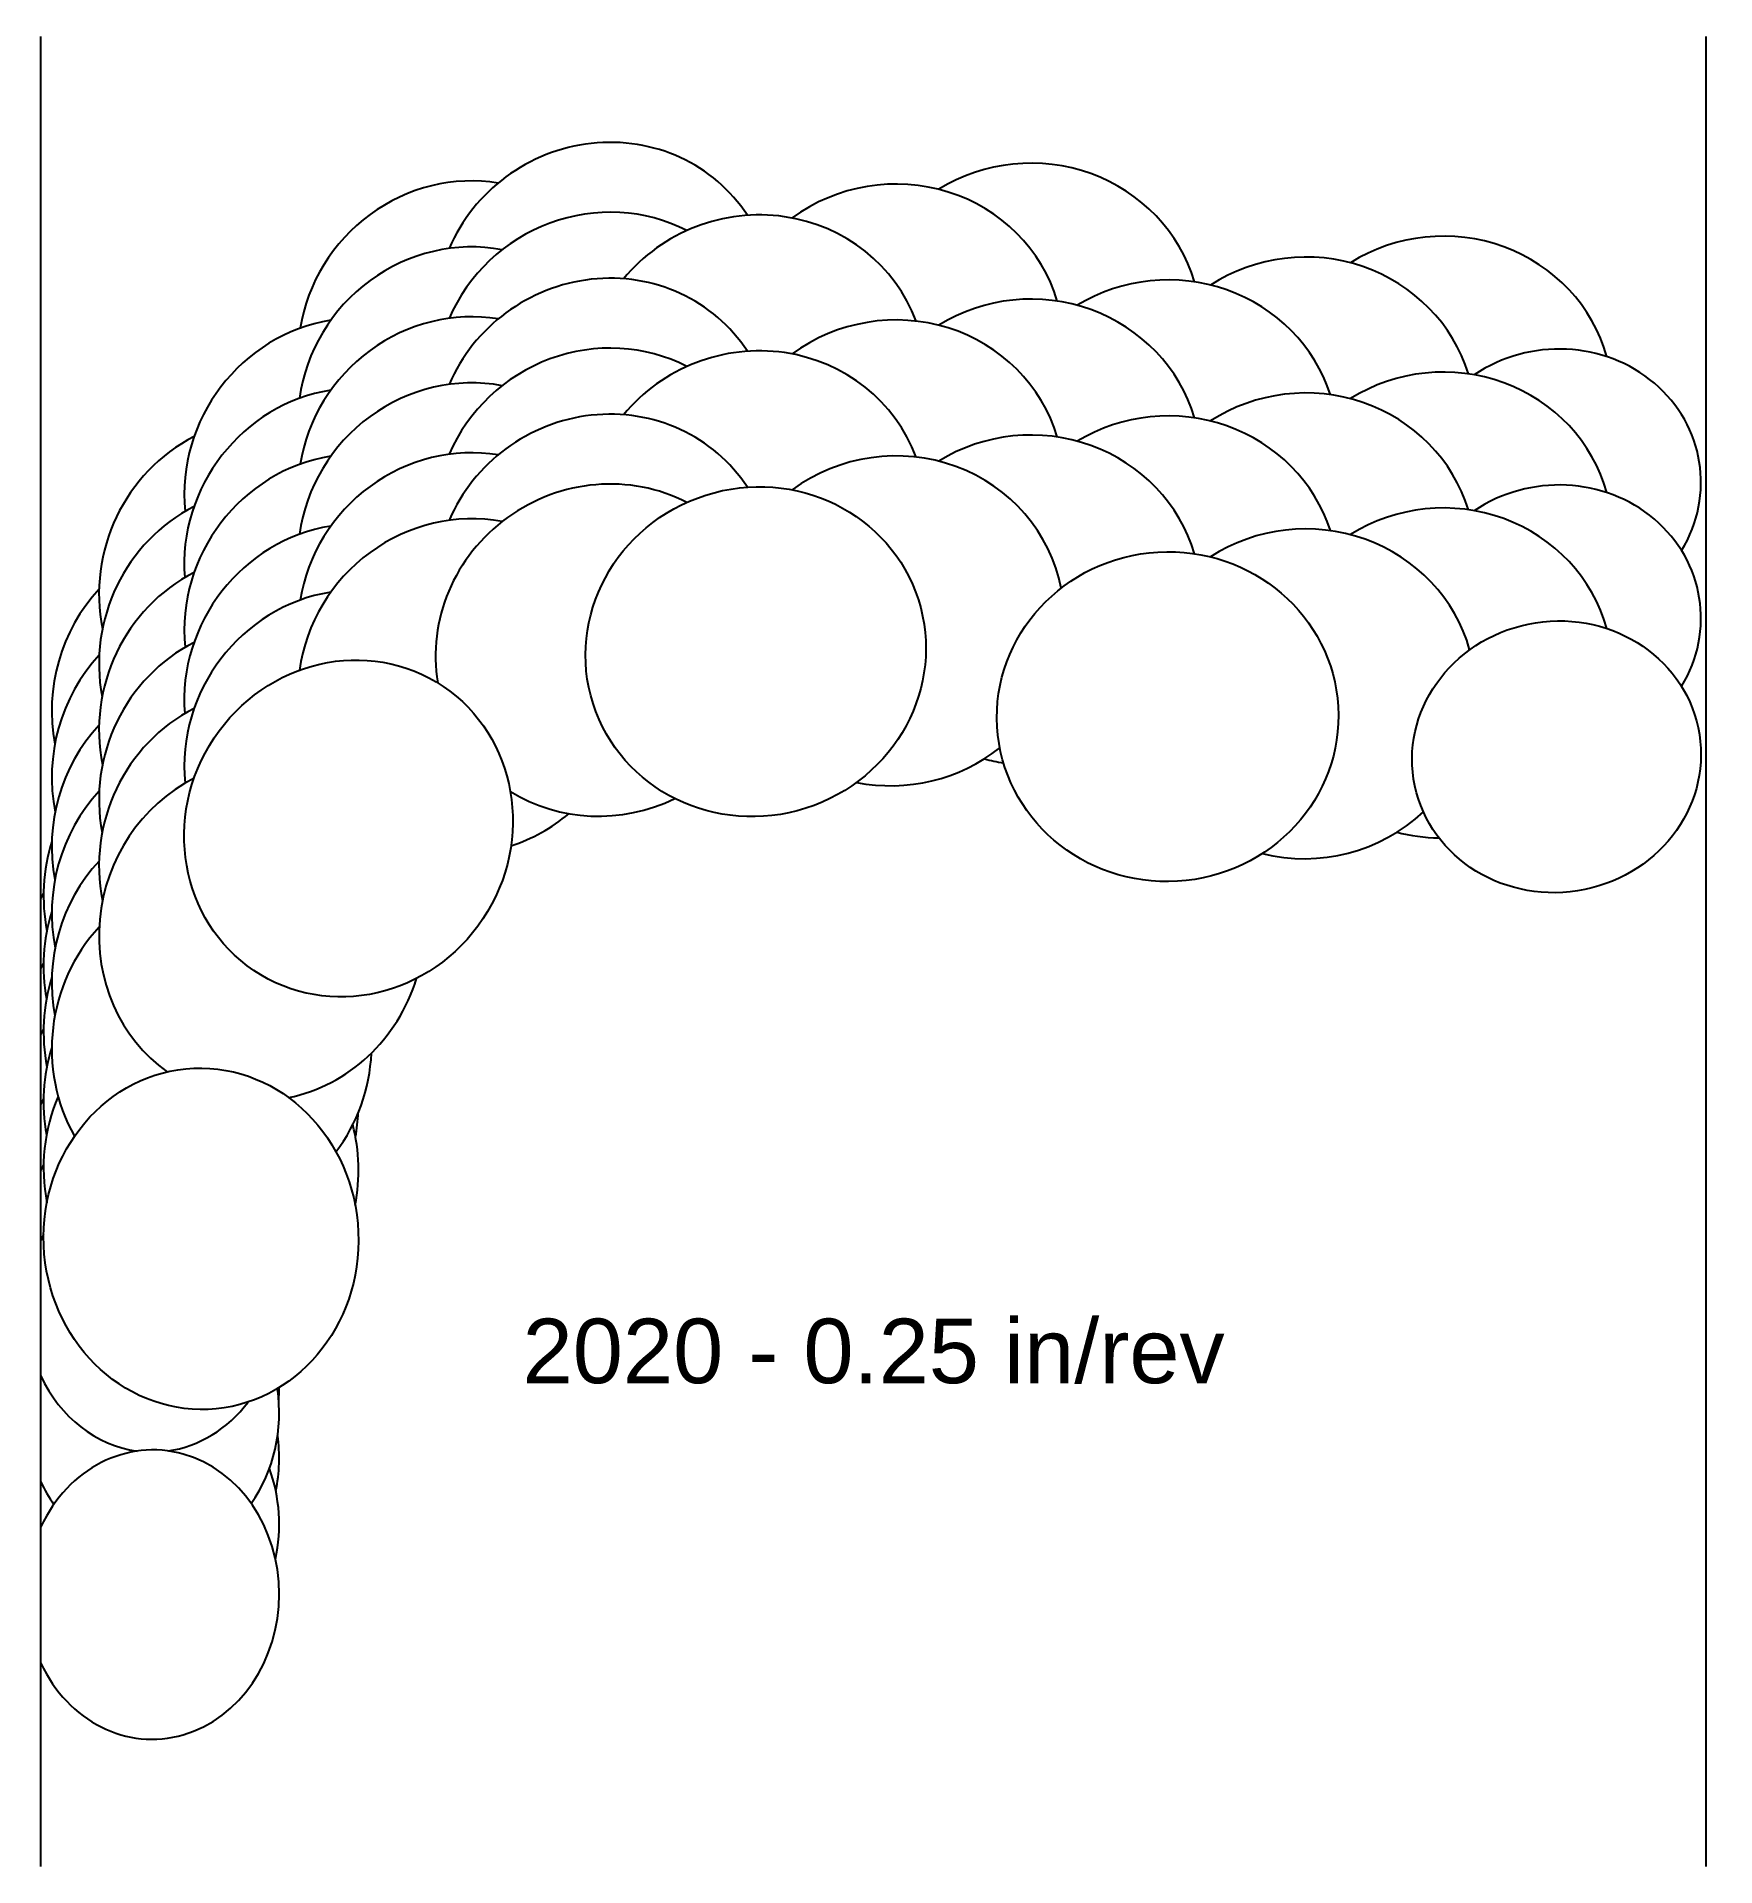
# Model space of a CAD drawing. Header units: inches. Extents: x -3.07 to 0.02, y -2.29 to 1.07.
import ezdxf
from ezdxf.enums import TextEntityAlignment as Align

# ---------------------------------------------------------------- set-up
doc = ezdxf.new("R2010")
doc.units = ezdxf.units.IN
doc.header["$MEASUREMENT"] = 0
for name, color, linetype, true_color in [('Blade_1', 30, 'Continuous', 0xff7f00), ('Blade_2', 7, 'Continuous', 0xcccc00), ('Blade_3', 7, 'Continuous', 0x00cc00), ('Blade_4', 7, 'Continuous', 0x00cccc), ('Blade_5', 7, 'Continuous', 0x0066cc), ('Blade_6', 190, 'Continuous', 0x7f00ff)]:
    doc.layers.add(name, color=color, linetype=linetype, true_color=true_color)
doc.layers.add('Gage_Line', color=7, linetype='Continuous')
doc.styles.get("Standard").update_dxf_attribs({"font": 'arial.ttf'})

msp = doc.modelspace()

# ---------------------------------------------------------------- linework, layer by layer
at = {"layer": 'Blade_1'}
for centre, major_axis, ratio, start_param, end_param in [((-1.748, 0.442), (0.2991, 0.0955), 0.962688, 6.327133, 8.445067), ((-0.9905, 0.3225), (0.3135, 0.0185), 0.965806, 6.531229, 8.355081), ((-1.748, 0.192), (0.2991, 0.0955), 0.962688, 6.327133, 8.445067), ((-0.2754, 0.2487), (0.2628, 0.041), 0.938179, 5.61419, 8.314715), ((-2.4968, 0.1169), (0.1611, 0.2695), 0.948668, 6.953269, 8.495039), ((-0.9905, 0.0725), (0.3135, 0.0185), 0.965806, 6.531229, 8.355081), ((-0.2754, -0.0013), (0.2628, 0.041), 0.938179, 5.61419, 8.314715), ((-2.4968, -0.1331), (0.1611, 0.2695), 0.948668, 6.953269, 8.495039), ((-2.768, -0.6378), (-0.0132, 0.3137), 0.922085, 1.200806, 1.720506), ((-2.768, -0.8878), (-0.0132, 0.3137), 0.922085, 7.483991, 8.003691), ((-2.768, -0.8878), (-0.0132, 0.3137), 0.922085, 4.472537, 4.617198), ((-2.8571, -1.7922), (0.0037, 0.266), 0.875257, 2.07698, 7.379587), ((-2.8571, -1.5422), (0.0037, 0.266), 0.875257, 4.498208, 4.886059)]:
    msp.add_ellipse(centre, major_axis=major_axis, ratio=ratio, start_param=start_param, end_param=end_param, dxfattribs=at)
for centre, major_axis, ratio in [((-1.748, -0.058), (0.2991, 0.0955), 0.962688), ((-0.9905, -0.1775), (0.3135, 0.0185), 0.965806), ((-0.2754, -0.2513), (0.2628, 0.041), 0.938179), ((-2.4968, -0.3831), (0.1611, 0.2695), 0.948668), ((-2.768, -1.1378), (-0.0132, 0.3137), 0.922085)]:
    msp.add_ellipse(centre, major_axis=major_axis, ratio=ratio, dxfattribs=at)
at = {"layer": 'Blade_2'}
for centre, major_axis, ratio, start_param, end_param in [((-2.0264, 0.4449), (0.2637, 0.1704), 0.961416, 6.787763, 8.463847), ((-2.0264, 0.1949), (0.2637, 0.1704), 0.961416, 6.787763, 8.463847), ((-2.0264, -0.0551), (0.2637, 0.1704), 0.961416, 6.787763, 9.031294), ((-2.6564, -0.0714), (0.0891, 0.3011), 0.948564, 7.014491, 8.351898), ((-2.6564, -0.3214), (0.0891, 0.3011), 0.948564, 7.014491, 8.351898), ((-2.6564, -0.5714), (0.0891, 0.3011), 0.948564, 7.014491, 9.106121), ((-2.0264, -0.0551), (0.2637, 0.1704), 0.961416, 3.566402, 4.587117), ((-2.857, -0.7642), (0.0037, 0.266), 0.875255, 7.33749, 7.380867), ((-2.6564, -0.5714), (0.0891, 0.3011), 0.948564, 3.61007, 4.702452), ((-2.857, -1.0142), (0.0037, 0.266), 0.875255, 7.33749, 7.380867), ((-2.857, -1.2642), (0.0037, 0.266), 0.875255, 7.33749, 7.380867), ((-2.857, -1.2642), (0.0037, 0.266), 0.875255, 8.358886, 9.317381), ((-2.857, -1.2642), (0.0037, 0.266), 0.875255, 3.280175, 4.012394)]:
    msp.add_ellipse(centre, major_axis=major_axis, ratio=ratio, start_param=start_param, end_param=end_param, dxfattribs=at)
at = {"layer": 'Blade_3'}
for centre, major_axis, ratio, start_param, end_param in [((-1.4948, 0.4988), (0.3057, 0.0717), 0.964142, 6.339317, 8.268185), ((-2.2826, 0.3779), (0.2098, 0.2337), 0.96055, 6.811038, 8.467657), ((-0.7381, 0.3646), (0.313, 0.0247), 0.965711, 6.497609, 8.363944), ((-1.4948, 0.2488), (0.3057, 0.0717), 0.964142, 6.339317, 8.268185), ((-2.2826, 0.1279), (0.2098, 0.2337), 0.96055, 6.811038, 8.467657), ((-0.7381, 0.1146), (0.313, 0.0247), 0.965711, 6.497609, 8.363944), ((-1.4948, -0.0012), (0.3057, 0.0717), 0.964142, 6.243209, 8.268185), ((-2.2826, -0.1221), (0.2098, 0.2337), 0.96055, 6.811038, 8.467657), ((-0.7381, -0.1354), (0.313, 0.0247), 0.965711, 6.471819, 8.363944), ((-2.7483, -0.2842), (0.0361, 0.3119), 0.936024, 7.185848, 8.183544), ((-1.4948, -0.0012), (0.3057, 0.0717), 0.964142, 4.271803, 5.164703), ((-2.7483, -0.5342), (0.0361, 0.3119), 0.936024, 7.185848, 8.183544), ((-2.2826, -0.1221), (0.2098, 0.2337), 0.96055, 4.172324, 4.564019), ((-0.7381, -0.1354), (0.313, 0.0247), 0.965711, 4.383064, 5.403105), ((-2.7483, -0.7842), (0.0361, 0.3119), 0.936024, 7.185848, 8.51613), ((-2.7483, -0.7842), (0.0361, 0.3119), 0.936024, 4.15416, 4.782312), ((-2.8571, -1.4587), (0.0037, 0.266), 0.875264, 4.050743, 4.895529), ((-2.8571, -1.4587), (0.0037, 0.266), 0.875264, 2.077115, 2.264322)]:
    msp.add_ellipse(centre, major_axis=major_axis, ratio=ratio, start_param=start_param, end_param=end_param, dxfattribs=at)
at = {"layer": 'Blade_4'}
for centre, major_axis, ratio, start_param, end_param in [((-2.4967, 0.2454), (0.1611, 0.2695), 0.948666, 6.953612, 8.516469), ((-2.4967, -0.0046), (0.1611, 0.2695), 0.948666, 6.953612, 8.516469), ((-2.4967, -0.2546), (0.1611, 0.2695), 0.948666, 6.953612, 8.516469), ((-2.768, -0.5094), (-0.0132, 0.3137), 0.922083, 7.482253, 8.014213), ((-2.768, -0.7594), (-0.0132, 0.3137), 0.922083, 7.482253, 8.014213), ((-2.768, -1.0094), (-0.0132, 0.3137), 0.922083, 7.376199, 8.014213), ((-2.768, -1.0094), (-0.0132, 0.3137), 0.922083, 4.460512, 4.936423), ((-2.8571, -1.4137), (0.0037, 0.266), 0.875254, 4.642289, 4.733136), ((-2.8571, -1.6637), (0.0037, 0.266), 0.875254, 4.483997, 5.124242)]:
    msp.add_ellipse(centre, major_axis=major_axis, ratio=ratio, start_param=start_param, end_param=end_param, dxfattribs=at)
at = {"layer": 'Blade_5'}
for centre, major_axis, ratio, start_param, end_param in [((-2.0265, 0.5734), (0.2637, 0.1704), 0.961415, 6.286654, 8.463809), ((-1.2427, 0.5372), (0.3137, 0.0147), 0.965849, 6.5187, 8.37591), ((-0.4858, 0.403), (0.3118, 0.0375), 0.965424, 6.43169, 8.305791), ((-2.0265, 0.3234), (0.2637, 0.1704), 0.961415, 6.286654, 8.463809), ((-1.2427, 0.2872), (0.3137, 0.0147), 0.965849, 6.5187, 8.37591), ((-0.4858, 0.153), (0.3118, 0.0375), 0.965424, 6.43169, 8.305791), ((-2.0265, 0.0734), (0.2637, 0.1704), 0.961415, 6.286654, 8.463809), ((-2.6564, 0.0571), (0.0891, 0.3011), 0.948562, 7.014245, 8.363404), ((-1.2427, 0.0372), (0.3137, 0.0147), 0.965849, 6.5187, 8.37591), ((-0.4858, -0.097), (0.3118, 0.0375), 0.965424, 6.43169, 8.305791), ((-2.6564, -0.1929), (0.0891, 0.3011), 0.948562, 7.014245, 8.363404), ((-2.6564, -0.4429), (0.0891, 0.3011), 0.948562, 7.014245, 8.363404), ((-1.2427, 0.0372), (0.3137, 0.0147), 0.965849, 4.393297, 4.508377), ((-0.4858, -0.097), (0.3118, 0.0375), 0.965424, 4.328315, 4.577829), ((-2.857, -0.6357), (0.0037, 0.266), 0.875253, 7.337016, 7.380775), ((-2.857, -0.8857), (0.0037, 0.266), 0.875253, 7.337016, 7.380775), ((-2.857, -1.1357), (0.0037, 0.266), 0.875253, 7.337016, 7.380775)]:
    msp.add_ellipse(centre, major_axis=major_axis, ratio=ratio, start_param=start_param, end_param=end_param, dxfattribs=at)
at = {"layer": 'Blade_6'}
for centre, major_axis, ratio, start_param, end_param in [((-2.2825, 0.4994), (0.2098, 0.2337), 0.960548, 6.834736, 8.443674), ((-2.2825, 0.2494), (0.2098, 0.2337), 0.960548, 6.834736, 8.443674), ((-2.2825, -0.0006), (0.2098, 0.2337), 0.960548, 6.834736, 8.443674), ((-2.7483, -0.1626), (0.0361, 0.3119), 0.936022, 7.187447, 8.171379), ((-2.7483, -0.4126), (0.0361, 0.3119), 0.936022, 7.187447, 8.171379), ((-2.7483, -0.6626), (0.0361, 0.3119), 0.936022, 7.187447, 8.171379)]:
    msp.add_ellipse(centre, major_axis=major_axis, ratio=ratio, start_param=start_param, end_param=end_param, dxfattribs=at)
at = {"layer": 'Gage_Line'}
for p, q in [((-3.0625, -2.2922), (-3.0625, 1.0734)), ((0, -2.2922), (0, 1.0734))]:
    msp.add_line(p, q, dxfattribs=at)

# ---------------------------------------------------------------- texts
msp.add_text('2020 - 0.25 in/rev', height=0.11875).set_placement((-1.5312, -1.3441), align=Align.MIDDLE_CENTER)

doc.saveas('drawing.dxf')
